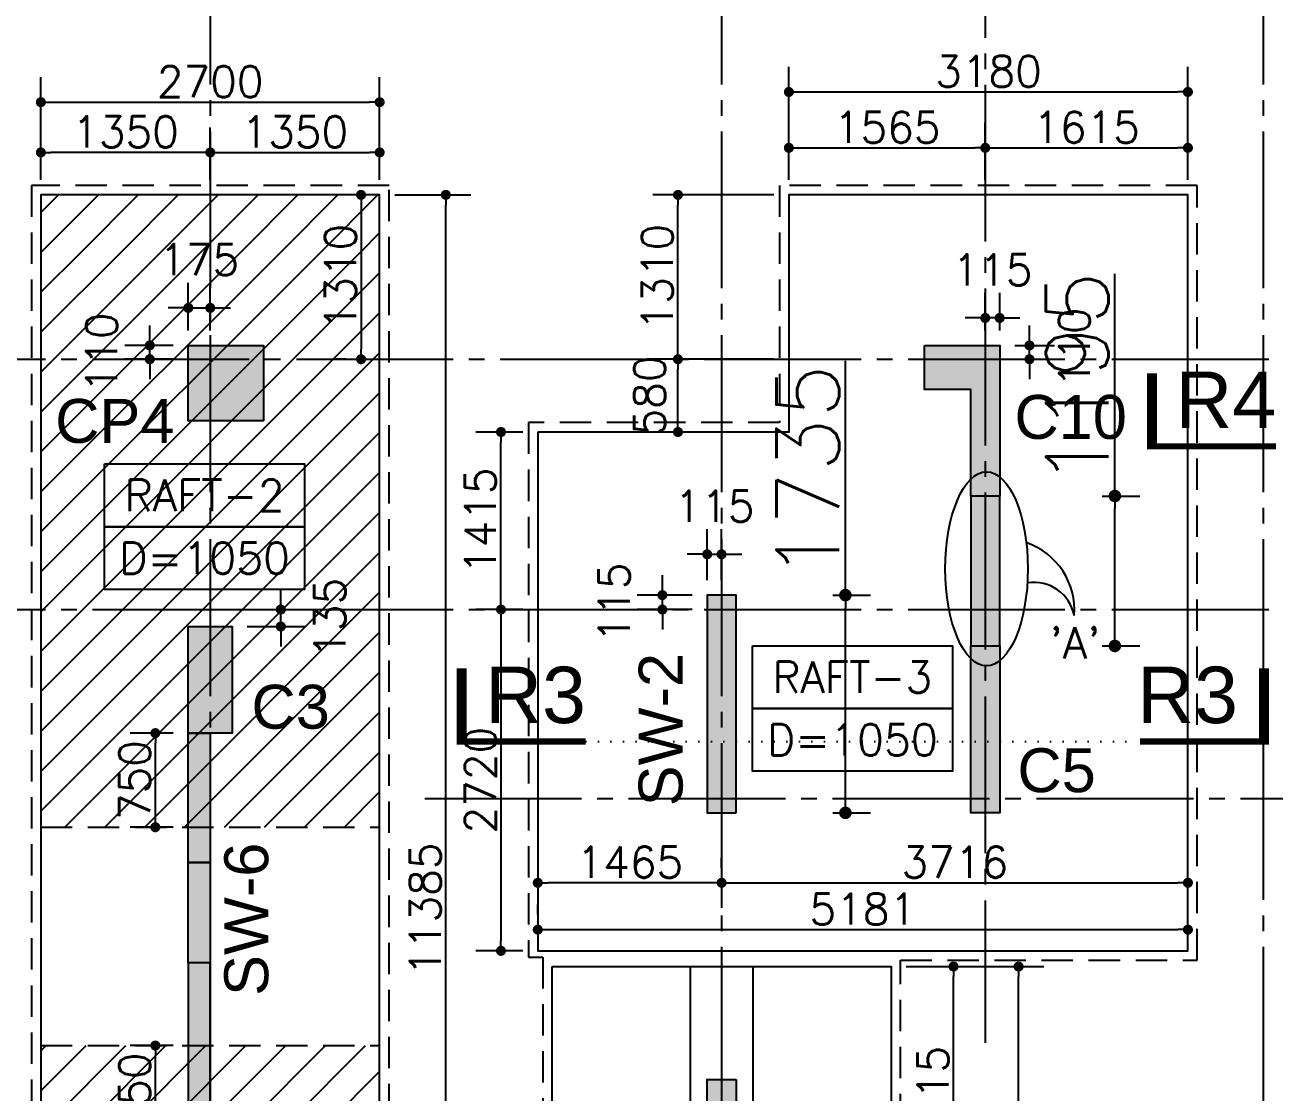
# Model space of a CAD drawing. Extents: x -200722 to 834823, y -494970 to 88783.
# Drawn here: x 235357 to 245319, y 962 to 9466 of the extents above; entities that cross this region are included whole.
import ezdxf
from ezdxf.enums import TextEntityAlignment as Align

# ---------------------------------------------------------------- set-up
doc = ezdxf.new("R2010")
doc.units = 0
doc.header["$LTSCALE"] = 100
doc.header["$MEASUREMENT"] = 0
doc.header["$PDMODE"] = 34
for name, pattern in [('ACAD_ISO04W100', [30, 24, -3, 0, -3]), ('CL', [3.25, 2.5, -0.25, 0.25, -0.25]), ('DOT', [0.25, 0, -0.25]), ('HIDDEN', [0.375, 0.25, -0.125])]:
    doc.linetypes.add(name, pattern=pattern)
doc.layers.get('0').update_dxf_attribs({"linetype": 'CONTINUOUS'})
doc.layers.get('DEFPOINTS').update_dxf_attribs({"linetype": 'CONTINUOUS'})
for name, color, linetype in [('A-Grid', 5, 'ACAD_ISO04W100'), ('BEAM', 4, 'CONTINUOUS'), ('COL', 150, 'CONTINUOUS'), ('COL. SHED. STEEL.', 6, 'CONTINUOUS'), ('COL_H', 235, 'CONTINUOUS'), ('DIM', 3, 'CONTINUOUS'), ('F_EXEC', 3, 'HIDDEN'), ('F_FTG1', 11, 'CONTINUOUS'), ('TEXT', 2, 'CONTINUOUS')]:
    doc.layers.add(name, color=color, linetype=linetype)
doc.layers.add('HATCH', color=252, linetype='CONTINUOUS', lineweight=30)
doc.styles.add('AR', font='arial.ttf')
doc.styles.add('ROMANS', font='romans.shx')
doc.styles.get("Standard").update_dxf_attribs({"font": 'simplex.shx'})
doc.styles.add('TIMES-N', font='arial.ttf')
doc.dimstyles.new('01 S.K', dxfattribs={"dimtxt": 230, "dimasz": 100, "dimexe": 200, "dimexo": 100, "dimgap": 50, "dimtad": 1, "dimdec": 0, "dimzin": 0, "dimdsep": 46, "dimtxsty": 'Standard', "dimblk": 'DOT', "dimcen": 0.09, "dimclrd": 4, "dimclre": 4, "dimclrt": 4, "dimadec": 0, "dimazin": 0, "dimtfac": 1, "dimtdec": 0, "dimtofl": 0, "dimtmove": 0, "dimatfit": 3, "dimfxl": 2, "dimtolj": 1, "dimtzin": 0, "dimarcsym": 1})
doc.dimstyles.new('STANDARD$0', dxfattribs={"dimtxt": 2.5, "dimasz": 2.5, "dimexe": 2, "dimexo": 0.7, "dimgap": 0.9, "dimtad": 1, "dimdec": 0, "dimdsep": 46, "dimtxsty": 'ROMANS', "dimcen": 0.09, "dimclrd": 4, "dimclre": 4, "dimclrt": 3, "dimadec": 0, "dimazin": 0, "dimtfac": 1, "dimtdec": 0, "dimtmove": 0, "dimatfit": 3, "dimfxl": 1, "dimtolj": 1, "dimtzin": 0, "dimarcsym": 0})

# ---------------------------------------------------------------- blocks, each defined once
blk = doc.blocks.new('DOT')
at = {"color": 0, "linetype": 'ByBlock'}
blk.add_line((-0.5, 0), (-1, 0), dxfattribs=at)
at = {"color": 0, "linetype": 'ByBlock', "const_width": 0.5}
blk.add_lwpolyline([(-0.25, 0, 1), (0.25, 0, 1)], format="xyb", close=True, dxfattribs=at)
blk = doc.blocks.new('*D528')
at = {"layer": 'BEAM', "color": 0, "lineweight": -2, "transparency": 16777216}
for p, q in [((240828.6, 2629.2), (239523.6, 2629.2)), ((239443.6, 2509.2), (239443.6, 2429.2)), ((240908.6, 2509.2), (240908.6, 2429.2))]:
    blk.add_line(p, q, dxfattribs=at)
at = {"layer": 'DEFPOINTS', "color": 0, "lineweight": -3, "transparency": 16777216}
for p in [(239443.6, 2629.2, 7446.6), (239443.6, 2629.2), (240908.6, 2629.2, 7446.6)]:
    blk.add_point(p, dxfattribs=at)
at = {"layer": 'BEAM', "color": 0, "lineweight": -2, "transparency": 16777216, "xscale": 80, "yscale": 80, "zscale": 80, "rotation": 180}
blk.add_blockref('DOT', (239443.6, 2629.2), dxfattribs=at)
at = {"layer": 'BEAM', "color": 0, "lineweight": -2, "transparency": 16777216, "xscale": 80, "yscale": 80, "zscale": 80}
blk.add_blockref('DOT', (240908.6, 2629.2), dxfattribs=at)
at = {"layer": 'BEAM', "color": 0, "transparency": 16777216, "insert": (240176.1, 2793.2), "char_height": 248, "attachment_point": 5}
blk.add_mtext('\\A1;1465', dxfattribs=at)
blk = doc.blocks.new('_DOT')
at = {"color": 0, "linetype": 'ByBlock'}
blk.add_line((-0.5, 0), (-1, 0), dxfattribs=at)
at = {"color": 0, "linetype": 'ByBlock', "const_width": 0.5}
blk.add_lwpolyline([(-0.25, 0, 1), (0.25, 0, 1)], format="xyb", close=True, dxfattribs=at)
blk = doc.blocks.new('*D529')
at = {"layer": 'BEAM', "color": 0, "lineweight": -2, "transparency": 16777216}
for p, q in [((240908.6, 2749.2), (240908.6, 2829.2)), ((244624.6, 2749.2), (244624.6, 2829.2)), ((240988.6, 2629.2), (244544.6, 2629.2))]:
    blk.add_line(p, q, dxfattribs=at)
at = {"layer": 'DEFPOINTS', "color": 0, "lineweight": -3, "transparency": 16777216}
for p in [(240908.6, 2629.2, 7446.6), (244624.6, 2629.2, 7446.6), (244624.6, 2629.2)]:
    blk.add_point(p, dxfattribs=at)
at = {"layer": 'BEAM', "color": 0, "lineweight": -2, "transparency": 16777216, "xscale": 80, "yscale": 80, "zscale": 80, "rotation": 180}
blk.add_blockref('DOT', (240908.6, 2629.2), dxfattribs=at)
at = {"layer": 'BEAM', "color": 0, "lineweight": -2, "transparency": 16777216, "xscale": 80, "yscale": 80, "zscale": 80}
blk.add_blockref('DOT', (244624.6, 2629.2), dxfattribs=at)
at = {"layer": 'BEAM', "color": 0, "transparency": 16777216, "insert": (242766.6, 2793.2), "char_height": 248, "attachment_point": 5}
blk.add_mtext('\\A1;3716', dxfattribs=at)
blk = doc.blocks.new('*D530')
at = {"layer": 'BEAM', "color": 0, "lineweight": -2, "transparency": 16777216}
for p, q in [((239323.6, 4806.9), (238950.5, 4806.9)), ((239150.5, 4726.9), (239150.5, 2166.9)), ((239323.6, 2086.9), (238950.5, 2086.9))]:
    blk.add_line(p, q, dxfattribs=at)
at = {"layer": 'DEFPOINTS', "color": 0, "lineweight": -3, "transparency": 16777216}
for p in [(239443.6, 4806.9, 7446.6), (239150.5, 2086.9), (239443.6, 2086.9, 7446.6)]:
    blk.add_point(p, dxfattribs=at)
at = {"layer": 'BEAM', "color": 0, "lineweight": -2, "transparency": 16777216, "xscale": 80, "yscale": 80, "zscale": 80}
for p, rotation in [((239150.5, 4806.9), 90), ((239150.5, 2086.9), 270)]:
    blk.add_blockref('DOT', p, dxfattribs=dict(at, rotation=rotation))
at = {"layer": 'BEAM', "color": 0, "transparency": 16777216, "insert": (238986.5, 3446.9), "char_height": 248, "attachment_point": 5, "rotation": 90}
blk.add_mtext('\\A1;2720', dxfattribs=at)
blk = doc.blocks.new('*D531')
at = {"layer": 'BEAM', "color": 0, "lineweight": -2, "transparency": 16777216}
for p, q in [((239323.6, 6221.9), (238950.5, 6221.9)), ((239150.5, 4886.9), (239150.5, 6141.9)), ((239323.6, 4806.9), (238950.5, 4806.9))]:
    blk.add_line(p, q, dxfattribs=at)
at = {"layer": 'DEFPOINTS', "color": 0, "lineweight": -3, "transparency": 16777216}
for p in [(239150.5, 6221.9), (239443.6, 6221.9, 7446.6), (239443.6, 4806.9, 7446.6)]:
    blk.add_point(p, dxfattribs=at)
at = {"layer": 'BEAM', "color": 0, "lineweight": -2, "transparency": 16777216, "xscale": 80, "yscale": 80, "zscale": 80}
for p, rotation in [((239150.5, 6221.9), 90), ((239150.5, 4806.9), 270)]:
    blk.add_blockref('DOT', p, dxfattribs=dict(at, rotation=rotation))
at = {"layer": 'BEAM', "color": 0, "transparency": 16777216, "insert": (238986.5, 5514.4), "char_height": 248, "attachment_point": 5, "rotation": 90}
blk.add_mtext('\\A1;1415', dxfattribs=at)
blk = doc.blocks.new('*D532')
at = {"layer": 'BEAM', "color": 0, "lineweight": -2, "transparency": 16777216}
for p, q in [((240788.6, 6801.9), (240360.8, 6801.9)), ((240560.8, 6301.9), (240560.8, 6721.9)), ((240788.6, 6221.9), (240360.8, 6221.9))]:
    blk.add_line(p, q, dxfattribs=at)
at = {"layer": 'DEFPOINTS', "color": 0, "lineweight": -3, "transparency": 16777216}
for p in [(240560.8, 6801.9), (240908.6, 6801.9, 7446.6), (240908.6, 6221.9, 7446.6)]:
    blk.add_point(p, dxfattribs=at)
at = {"layer": 'BEAM', "color": 0, "lineweight": -2, "transparency": 16777216, "xscale": 80, "yscale": 80, "zscale": 80}
for p, rotation in [((240560.8, 6801.9), 90), ((240560.8, 6221.9), 270)]:
    blk.add_blockref('DOT', p, dxfattribs=dict(at, rotation=rotation))
at = {"layer": 'BEAM', "color": 0, "transparency": 16777216, "insert": (240334.8, 6511.9), "char_height": 248, "attachment_point": 5, "rotation": 90}
blk.add_mtext('\\A1;580', dxfattribs=at)
blk = doc.blocks.new('*D533')
at = {"layer": 'BEAM', "color": 0, "lineweight": -2, "transparency": 16777216}
for p, q in [((241324.6, 8111.9), (240360.8, 8111.9)), ((240560.8, 6881.9), (240560.8, 8031.9)), ((241324.6, 6801.9), (240360.8, 6801.9))]:
    blk.add_line(p, q, dxfattribs=at)
at = {"layer": 'DEFPOINTS', "color": 0, "lineweight": -3, "transparency": 16777216}
for p in [(240560.8, 8111.9), (241444.6, 8111.9, 7446.6), (241444.6, 6801.9, 7446.6)]:
    blk.add_point(p, dxfattribs=at)
at = {"layer": 'BEAM', "color": 0, "lineweight": -2, "transparency": 16777216, "xscale": 80, "yscale": 80, "zscale": 80}
for p, rotation in [((240560.8, 8111.9), 90), ((240560.8, 6801.9), 270)]:
    blk.add_blockref('DOT', p, dxfattribs=dict(at, rotation=rotation))
at = {"layer": 'BEAM', "color": 0, "transparency": 16777216, "insert": (240396.8, 7456.9), "char_height": 248, "attachment_point": 5, "rotation": 90}
blk.add_mtext('\\A1;1310', dxfattribs=at)
blk = doc.blocks.new('*D536')
at = {"layer": 'BEAM', "color": 0, "lineweight": -2, "transparency": 16777216}
for p, q in [((239443.6, 2375.8), (239443.6, 2455.8)), ((244624.6, 2375.8), (244624.6, 2455.8)), ((239523.6, 2255.8), (244544.6, 2255.8))]:
    blk.add_line(p, q, dxfattribs=at)
at = {"layer": 'DEFPOINTS', "color": 0, "lineweight": -3, "transparency": 16777216}
for p in [(239443.6, 2255.8, 7446.6), (244624.6, 2255.8, 7446.6), (244624.6, 2255.8)]:
    blk.add_point(p, dxfattribs=at)
at = {"layer": 'BEAM', "color": 0, "lineweight": -2, "transparency": 16777216, "xscale": 80, "yscale": 80, "zscale": 80, "rotation": 180}
blk.add_blockref('DOT', (239443.6, 2255.8), dxfattribs=at)
at = {"layer": 'BEAM', "color": 0, "lineweight": -2, "transparency": 16777216, "xscale": 80, "yscale": 80, "zscale": 80}
blk.add_blockref('DOT', (244624.6, 2255.8), dxfattribs=at)
at = {"layer": 'BEAM', "color": 0, "transparency": 16777216, "insert": (242034.1, 2419.8), "char_height": 248, "attachment_point": 5}
blk.add_mtext('\\A1;5181', dxfattribs=at)
blk = doc.blocks.new('*D544')
at = {"layer": 'BEAM', "color": 0, "lineweight": -2, "transparency": 16777216}
for p, q in [((241444.6, 8231.9), (241444.6, 8686.8)), ((243009.6, 8231.9), (243009.6, 8686.8)), ((241524.6, 8486.8), (242929.6, 8486.8))]:
    blk.add_line(p, q, dxfattribs=at)
at = {"layer": 'DEFPOINTS', "color": 0, "lineweight": -3, "transparency": 16777216}
for p in [(243009.6, 8486.8), (241444.6, 8111.9, 7446.6), (243009.6, 8111.9, 7446.6)]:
    blk.add_point(p, dxfattribs=at)
at = {"layer": 'BEAM', "color": 0, "lineweight": -2, "transparency": 16777216, "xscale": 80, "yscale": 80, "zscale": 80, "rotation": 180}
blk.add_blockref('DOT', (241444.6, 8486.8), dxfattribs=at)
at = {"layer": 'BEAM', "color": 0, "lineweight": -2, "transparency": 16777216, "xscale": 80, "yscale": 80, "zscale": 80}
blk.add_blockref('DOT', (243009.6, 8486.8), dxfattribs=at)
at = {"layer": 'BEAM', "color": 0, "transparency": 16777216, "insert": (242227.1, 8650.8), "char_height": 248, "attachment_point": 5}
blk.add_mtext('\\A1;1565', dxfattribs=at)
blk = doc.blocks.new('*D545')
at = {"layer": 'BEAM', "color": 0, "lineweight": -2, "transparency": 16777216}
for p, q in [((243009.6, 8231.9), (243009.6, 8686.8)), ((244624.6, 8231.9), (244624.6, 8686.8)), ((243089.6, 8486.8), (244544.6, 8486.8))]:
    blk.add_line(p, q, dxfattribs=at)
at = {"layer": 'DEFPOINTS', "color": 0, "lineweight": -3, "transparency": 16777216}
for p in [(244624.6, 8486.8), (243009.6, 8111.9, 7446.6), (244624.6, 8111.9, 7446.6)]:
    blk.add_point(p, dxfattribs=at)
at = {"layer": 'BEAM', "color": 0, "lineweight": -2, "transparency": 16777216, "xscale": 80, "yscale": 80, "zscale": 80, "rotation": 180}
blk.add_blockref('DOT', (243009.6, 8486.8), dxfattribs=at)
at = {"layer": 'BEAM', "color": 0, "lineweight": -2, "transparency": 16777216, "xscale": 80, "yscale": 80, "zscale": 80}
blk.add_blockref('DOT', (244624.6, 8486.8), dxfattribs=at)
at = {"layer": 'BEAM', "color": 0, "transparency": 16777216, "insert": (243817.1, 8650.8), "char_height": 248, "attachment_point": 5}
blk.add_mtext('\\A1;1615', dxfattribs=at)
blk = doc.blocks.new('*D546')
at = {"layer": 'BEAM', "color": 0, "lineweight": -2, "transparency": 16777216}
for p, q in [((241444.6, 8231.9), (241444.6, 9132)), ((244624.6, 8231.9), (244624.6, 9132)), ((241524.6, 8932), (244544.6, 8932))]:
    blk.add_line(p, q, dxfattribs=at)
at = {"layer": 'DEFPOINTS', "color": 0, "lineweight": -3, "transparency": 16777216}
for p in [(244624.6, 8932), (241444.6, 8111.9, 7446.6), (244624.6, 8111.9, 7446.6)]:
    blk.add_point(p, dxfattribs=at)
at = {"layer": 'BEAM', "color": 0, "lineweight": -2, "transparency": 16777216, "xscale": 80, "yscale": 80, "zscale": 80, "rotation": 180}
blk.add_blockref('DOT', (241444.6, 8932), dxfattribs=at)
at = {"layer": 'BEAM', "color": 0, "lineweight": -2, "transparency": 16777216, "xscale": 80, "yscale": 80, "zscale": 80}
blk.add_blockref('DOT', (244624.6, 8932), dxfattribs=at)
at = {"layer": 'BEAM', "color": 0, "transparency": 16777216, "insert": (243034.6, 9096), "char_height": 248, "attachment_point": 5}
blk.add_mtext('\\A1;3180', dxfattribs=at)
blk = doc.blocks.new('*D554')
at = {"layer": 'BEAM', "color": 0, "lineweight": -2, "transparency": 16777216}
for p, q in [((240793.6, 5041.9), (240793.6, 5447.2)), ((240908.6, 5041.9), (240908.6, 5447.2)), ((240713.6, 5247.2), (240633.6, 5247.2)), ((240793.6, 5247.2), (240908.6, 5247.2)), ((240988.6, 5247.2), (241068.6, 5247.2))]:
    blk.add_line(p, q, dxfattribs=at)
at = {"layer": 'DEFPOINTS', "color": 0, "lineweight": -3, "transparency": 16777216}
for p in [(240908.6, 5247.2), (240793.6, 4921.9, 7446.6), (240908.6, 4921.9, 7446.6)]:
    blk.add_point(p, dxfattribs=at)
at = {"layer": 'BEAM', "color": 0, "lineweight": -2, "transparency": 16777216, "xscale": 80, "yscale": 80, "zscale": 80}
blk.add_blockref('DOT', (240793.6, 5247.2), dxfattribs=at)
at = {"layer": 'BEAM', "color": 0, "lineweight": -2, "transparency": 16777216, "xscale": 80, "yscale": 80, "zscale": 80, "rotation": 180}
blk.add_blockref('DOT', (240908.6, 5247.2), dxfattribs=at)
at = {"layer": 'BEAM', "color": 0, "transparency": 16777216, "insert": (240851.1, 5631.2), "char_height": 248, "attachment_point": 5}
blk.add_mtext('\\A1;115', dxfattribs=at)
blk = doc.blocks.new('*D555')
at = {"layer": 'BEAM', "color": 0, "lineweight": -2, "transparency": 16777216}
for p, q in [((240436.7, 5001.9), (240436.7, 5081.9)), ((240673.6, 4921.9), (240236.7, 4921.9)), ((240436.7, 4806.9), (240436.7, 4921.9)), ((240673.6, 4806.9), (240236.7, 4806.9)), ((240436.7, 4726.9), (240436.7, 4646.9))]:
    blk.add_line(p, q, dxfattribs=at)
at = {"layer": 'DEFPOINTS', "color": 0, "lineweight": -3, "transparency": 16777216}
for p in [(240436.7, 4921.9), (240793.6, 4921.9, 7446.6), (240793.6, 4806.9, 7446.6)]:
    blk.add_point(p, dxfattribs=at)
at = {"layer": 'BEAM', "color": 0, "lineweight": -2, "transparency": 16777216, "xscale": 80, "yscale": 80, "zscale": 80}
for p, rotation in [((240436.7, 4921.9), 270), ((240436.7, 4806.9), 90)]:
    blk.add_blockref('DOT', p, dxfattribs=dict(at, rotation=rotation))
at = {"layer": 'BEAM', "color": 0, "transparency": 16777216, "insert": (240052.7, 4864.4), "char_height": 248, "attachment_point": 5, "rotation": 90}
blk.add_mtext('\\A1;115', dxfattribs=at)
blk = doc.blocks.new('*D556')
at = {"layer": 'BEAM', "color": 0, "lineweight": -2, "transparency": 16777216}
for p, q in [((243362.2, 6991.9), (243362.2, 7071.9)), ((243244.6, 6911.9), (243562.2, 6911.9)), ((243362.2, 6801.9), (243362.2, 6911.9)), ((243244.6, 6801.9), (243562.2, 6801.9)), ((243362.2, 6721.9), (243362.2, 6641.9))]:
    blk.add_line(p, q, dxfattribs=at)
at = {"layer": 'DEFPOINTS', "color": 0, "lineweight": -3, "transparency": 16777216}
for p in [(243124.6, 6911.9, 7446.6), (243362.2, 6911.9), (243124.6, 6801.9, 7446.6)]:
    blk.add_point(p, dxfattribs=at)
at = {"layer": 'BEAM', "color": 0, "lineweight": -2, "transparency": 16777216, "xscale": 80, "yscale": 80, "zscale": 80}
for p, rotation in [((243362.2, 6911.9), 270), ((243362.2, 6801.9), 90)]:
    blk.add_blockref('DOT', p, dxfattribs=dict(at, rotation=rotation))
at = {"layer": 'BEAM', "color": 0, "transparency": 16777216, "insert": (243720.1, 6894.4), "char_height": 248, "attachment_point": 5, "rotation": 90}
blk.add_mtext('\\A1;110', dxfattribs=at)
blk = doc.blocks.new('*D557')
at = {"layer": 'BEAM', "color": 0, "lineweight": -2, "transparency": 16777216}
for p, q in [((243009.6, 7031.9), (243009.6, 7330.8)), ((243124.6, 7031.9), (243124.6, 7330.8)), ((242929.6, 7130.8), (242849.6, 7130.8)), ((243124.6, 7130.8), (243009.6, 7130.8)), ((243204.6, 7130.8), (243284.6, 7130.8))]:
    blk.add_line(p, q, dxfattribs=at)
at = {"layer": 'DEFPOINTS', "color": 0, "lineweight": -3, "transparency": 16777216}
for p in [(243009.6, 7130.8), (243009.6, 6911.9, 7446.6), (243124.6, 6911.9, 7446.6)]:
    blk.add_point(p, dxfattribs=at)
at = {"layer": 'BEAM', "color": 0, "lineweight": -2, "transparency": 16777216, "xscale": 80, "yscale": 80, "zscale": 80}
blk.add_blockref('DOT', (243009.6, 7130.8), dxfattribs=at)
at = {"layer": 'BEAM', "color": 0, "lineweight": -2, "transparency": 16777216, "xscale": 80, "yscale": 80, "zscale": 80, "rotation": 180}
blk.add_blockref('DOT', (243124.6, 7130.8), dxfattribs=at)
at = {"layer": 'BEAM', "color": 0, "transparency": 16777216, "insert": (243067.1, 7514.8), "char_height": 248, "attachment_point": 5}
blk.add_mtext('\\A1;115', dxfattribs=at)
blk = doc.blocks.new('*D562')
at = {"layer": 'BEAM', "color": 0, "lineweight": -2, "transparency": 16777216}
for p, q in [((242378.6, 1961.9), (242956.7, 1961.9)), ((242756.7, -73.1), (242756.7, 1881.9)), ((242378.6, -153.1), (242956.7, -153.1))]:
    blk.add_line(p, q, dxfattribs=at)
at = {"layer": 'DEFPOINTS', "color": 0, "lineweight": -3, "transparency": 16777216}
for p in [(242258.6, 1961.9, 7446.6), (242756.7, 1961.9), (242258.6, -153.1, 7446.6)]:
    blk.add_point(p, dxfattribs=at)
at = {"layer": 'BEAM', "color": 0, "lineweight": -2, "transparency": 16777216, "xscale": 80, "yscale": 80, "zscale": 80}
for p, rotation in [((242756.7, 1961.9), 90), ((242756.7, -153.1), 270)]:
    blk.add_blockref('DOT', p, dxfattribs=dict(at, rotation=rotation))
at = {"layer": 'BEAM', "color": 0, "transparency": 16777216, "insert": (242592.7, 904.4), "char_height": 248, "attachment_point": 5, "rotation": 90}
blk.add_mtext('\\A1;2115', dxfattribs=at)
blk = doc.blocks.new('*D563')
at = {"layer": 'BEAM', "color": 0, "lineweight": -2, "transparency": 16777216}
for p, q in [((242378.6, 1961.9), (243475.3, 1961.9)), ((243275.3, -3648.1), (243275.3, 1881.9)), ((242378.6, -3728.1), (243475.3, -3728.1))]:
    blk.add_line(p, q, dxfattribs=at)
at = {"layer": 'DEFPOINTS', "color": 0, "lineweight": -3, "transparency": 16777216}
for p in [(242258.6, 1961.9, 7446.6), (243275.3, 1961.9), (242258.6, -3728.1, 7446.6)]:
    blk.add_point(p, dxfattribs=at)
at = {"layer": 'BEAM', "color": 0, "lineweight": -2, "transparency": 16777216, "xscale": 80, "yscale": 80, "zscale": 80}
for p, rotation in [((243275.3, 1961.9), 90), ((243275.3, -3728.1), 270)]:
    blk.add_blockref('DOT', p, dxfattribs=dict(at, rotation=rotation))
at = {"layer": 'BEAM', "color": 0, "transparency": 16777216, "insert": (243111.3, -883.1), "char_height": 248, "attachment_point": 5, "rotation": 90}
blk.add_mtext('\\A1;5690', dxfattribs=at)
blk = doc.blocks.new('*D839')
at = {"layer": 'BEAM', "color": 0, "lineweight": -2, "transparency": 16777216}
for p, q in [((235483.6, 8231.9), (235483.6, 8650.1)), ((236833.6, 8231.9), (236833.6, 8650.1)), ((236753.6, 8450.1), (235563.6, 8450.1))]:
    blk.add_line(p, q, dxfattribs=at)
at = {"layer": 'DEFPOINTS', "color": 0, "lineweight": -3, "transparency": 16777216}
for p in [(235483.6, 8450.1), (235483.6, 8111.9, 7446.6), (236833.6, 8111.9, 7446.6)]:
    blk.add_point(p, dxfattribs=at)
at = {"layer": 'BEAM', "color": 0, "lineweight": -2, "transparency": 16777216, "xscale": 80, "yscale": 80, "zscale": 80, "rotation": 180}
blk.add_blockref('DOT', (235483.6, 8450.1), dxfattribs=at)
at = {"layer": 'BEAM', "color": 0, "lineweight": -2, "transparency": 16777216, "xscale": 80, "yscale": 80, "zscale": 80}
blk.add_blockref('DOT', (236833.6, 8450.1), dxfattribs=at)
at = {"layer": 'BEAM', "color": 0, "transparency": 16777216, "insert": (236158.6, 8614.1), "char_height": 248, "attachment_point": 5}
blk.add_mtext('\\A1;1350', dxfattribs=at)
blk = doc.blocks.new('*D840')
at = {"layer": 'BEAM', "color": 0, "lineweight": -2, "transparency": 16777216}
for p, q in [((236833.6, 8231.9), (236833.6, 8650.1)), ((238183.6, 8231.9), (238183.6, 8650.1)), ((236913.6, 8450.1), (238103.6, 8450.1))]:
    blk.add_line(p, q, dxfattribs=at)
at = {"layer": 'DEFPOINTS', "color": 0, "lineweight": -3, "transparency": 16777216}
for p in [(238183.6, 8450.1), (236833.6, 8111.9, 7446.6), (238183.6, 8111.9, 7446.6)]:
    blk.add_point(p, dxfattribs=at)
at = {"layer": 'BEAM', "color": 0, "lineweight": -2, "transparency": 16777216, "xscale": 80, "yscale": 80, "zscale": 80, "rotation": 180}
blk.add_blockref('DOT', (236833.6, 8450.1), dxfattribs=at)
at = {"layer": 'BEAM', "color": 0, "lineweight": -2, "transparency": 16777216, "xscale": 80, "yscale": 80, "zscale": 80}
blk.add_blockref('DOT', (238183.6, 8450.1), dxfattribs=at)
at = {"layer": 'BEAM', "color": 0, "transparency": 16777216, "insert": (237508.6, 8614.1), "char_height": 248, "attachment_point": 5}
blk.add_mtext('\\A1;1350', dxfattribs=at)
blk = doc.blocks.new('*D841')
at = {"layer": 'BEAM', "color": 0, "lineweight": -2, "transparency": 16777216}
for p, q in [((235483.6, 8231.9), (235483.6, 9050.4)), ((238183.6, 8231.9), (238183.6, 9050.4)), ((235563.6, 8850.4), (238103.6, 8850.4))]:
    blk.add_line(p, q, dxfattribs=at)
at = {"layer": 'DEFPOINTS', "color": 0, "lineweight": -3, "transparency": 16777216}
for p in [(238183.6, 8850.4), (235483.6, 8111.9, 7446.6), (238183.6, 8111.9, 7446.6)]:
    blk.add_point(p, dxfattribs=at)
at = {"layer": 'BEAM', "color": 0, "lineweight": -2, "transparency": 16777216, "xscale": 80, "yscale": 80, "zscale": 80, "rotation": 180}
blk.add_blockref('DOT', (235483.6, 8850.4), dxfattribs=at)
at = {"layer": 'BEAM', "color": 0, "lineweight": -2, "transparency": 16777216, "xscale": 80, "yscale": 80, "zscale": 80}
blk.add_blockref('DOT', (238183.6, 8850.4), dxfattribs=at)
at = {"layer": 'BEAM', "color": 0, "transparency": 16777216, "insert": (236833.6, 9014.4), "char_height": 248, "attachment_point": 5}
blk.add_mtext('\\A1;2700', dxfattribs=at)
blk = doc.blocks.new('*D842')
at = {"layer": 'BEAM', "color": 0, "lineweight": -2, "transparency": 16777216}
for p, q in [((238303.6, 8111.9), (238910.8, 8111.9)), ((238710.8, -3193.1), (238710.8, 8031.9)), ((238303.6, -3273.1), (238910.8, -3273.1))]:
    blk.add_line(p, q, dxfattribs=at)
at = {"layer": 'DEFPOINTS', "color": 0, "lineweight": -3, "transparency": 16777216}
for p in [(238183.6, 8111.9, 7446.6), (238710.8, 8111.9), (238183.6, -3273.1, 7446.6)]:
    blk.add_point(p, dxfattribs=at)
at = {"layer": 'BEAM', "color": 0, "lineweight": -2, "transparency": 16777216, "xscale": 80, "yscale": 80, "zscale": 80}
for p, rotation in [((238710.8, 8111.9), 90), ((238710.8, -3273.1), 270)]:
    blk.add_blockref('DOT', p, dxfattribs=dict(at, rotation=rotation))
at = {"layer": 'BEAM', "color": 0, "transparency": 16777216, "insert": (238546.8, 2419.4), "char_height": 248, "attachment_point": 5, "rotation": 90}
blk.add_mtext('\\A1;11385', dxfattribs=at)
blk = doc.blocks.new('*D889')
at = {"layer": 'BEAM', "color": 0, "lineweight": -2, "transparency": 16777216}
for p, q in [((236351.7, 6991.9), (236351.7, 7071.9)), ((236538.6, 6911.9), (236151.7, 6911.9)), ((236351.7, 6801.9), (236351.7, 6911.9)), ((236538.6, 6801.9), (236151.7, 6801.9)), ((236351.7, 6721.9), (236351.7, 6641.9))]:
    blk.add_line(p, q, dxfattribs=at)
at = {"layer": 'DEFPOINTS', "color": 0, "lineweight": -3, "transparency": 16777216}
for p in [(236351.7, 6911.9), (236658.6, 6911.9, 7446.6), (236658.6, 6801.9, 7446.6)]:
    blk.add_point(p, dxfattribs=at)
at = {"layer": 'BEAM', "color": 0, "lineweight": -2, "transparency": 16777216, "xscale": 80, "yscale": 80, "zscale": 80}
for p, rotation in [((236351.7, 6911.9), 270), ((236351.7, 6801.9), 90)]:
    blk.add_blockref('DOT', p, dxfattribs=dict(at, rotation=rotation))
at = {"layer": 'BEAM', "color": 0, "transparency": 16777216, "insert": (235967.7, 6856.9), "char_height": 248, "attachment_point": 5, "rotation": 90}
blk.add_mtext('\\A1;110', dxfattribs=at)
blk = doc.blocks.new('*D890')
at = {"layer": 'BEAM', "color": 0, "lineweight": -2, "transparency": 16777216}
for p, q in [((236658.6, 7031.9), (236658.6, 7411.1)), ((236833.6, 7031.9), (236833.6, 7411.1)), ((236578.6, 7211.1), (236498.6, 7211.1)), ((236658.6, 7211.1), (236833.6, 7211.1)), ((236913.6, 7211.1), (236993.6, 7211.1))]:
    blk.add_line(p, q, dxfattribs=at)
at = {"layer": 'DEFPOINTS', "color": 0, "lineweight": -3, "transparency": 16777216}
for p in [(236833.6, 7211.1), (236658.6, 6911.9, 7446.6), (236833.6, 6911.9, 7446.6)]:
    blk.add_point(p, dxfattribs=at)
at = {"layer": 'BEAM', "color": 0, "lineweight": -2, "transparency": 16777216, "xscale": 80, "yscale": 80, "zscale": 80}
blk.add_blockref('DOT', (236658.6, 7211.1), dxfattribs=at)
at = {"layer": 'BEAM', "color": 0, "lineweight": -2, "transparency": 16777216, "xscale": 80, "yscale": 80, "zscale": 80, "rotation": 180}
blk.add_blockref('DOT', (236833.6, 7211.1), dxfattribs=at)
at = {"layer": 'BEAM', "color": 0, "transparency": 16777216, "insert": (236746.1, 7595.1), "char_height": 248, "attachment_point": 5}
blk.add_mtext('\\A1;175', dxfattribs=at)
blk = doc.blocks.new('*D891')
at = {"layer": 'BEAM', "color": 0, "lineweight": -2, "transparency": 16777216}
for p, q in [((237395.7, 4886.9), (237395.7, 4966.9)), ((237128.6, 4806.9), (237595.7, 4806.9)), ((237395.7, 4671.9), (237395.7, 4806.9)), ((237128.6, 4671.9), (237595.7, 4671.9)), ((237395.7, 4591.9), (237395.7, 4511.9))]:
    blk.add_line(p, q, dxfattribs=at)
at = {"layer": 'DEFPOINTS', "color": 0, "lineweight": -3, "transparency": 16777216}
for p in [(237008.6, 4806.9, 7446.6), (237395.7, 4806.9), (237008.6, 4671.9, 7446.6)]:
    blk.add_point(p, dxfattribs=at)
at = {"layer": 'BEAM', "color": 0, "lineweight": -2, "transparency": 16777216, "xscale": 80, "yscale": 80, "zscale": 80}
for p, rotation in [((237395.7, 4806.9), 270), ((237395.7, 4671.9), 90)]:
    blk.add_blockref('DOT', p, dxfattribs=dict(at, rotation=rotation))
at = {"layer": 'BEAM', "color": 0, "transparency": 16777216, "insert": (237786.9, 4740.9), "char_height": 248, "attachment_point": 5, "rotation": 90}
blk.add_mtext('\\A1;135', dxfattribs=at)
blk = doc.blocks.new('*D1116')
at = {"layer": 'BEAM', "color": 0, "lineweight": -2, "transparency": 16777216}
for p, q in [((237915.2, 8111.9), (237835.2, 8111.9)), ((238035.2, 8031.9), (238035.2, 6881.9)), ((237915.2, 6801.9), (237835.2, 6801.9))]:
    blk.add_line(p, q, dxfattribs=at)
at = {"layer": 'DEFPOINTS', "color": 0, "lineweight": -3, "transparency": 16777216}
for p in [(238035.2, 8111.9, 7446.6), (238035.2, 6801.9, 7446.6), (238035.2, 6801.9)]:
    blk.add_point(p, dxfattribs=at)
at = {"layer": 'BEAM', "color": 0, "lineweight": -2, "transparency": 16777216, "xscale": 80, "yscale": 80, "zscale": 80}
for p, rotation in [((238035.2, 8111.9), 90), ((238035.2, 6801.9), 270)]:
    blk.add_blockref('DOT', p, dxfattribs=dict(at, rotation=rotation))
at = {"layer": 'BEAM', "color": 0, "transparency": 16777216, "insert": (237871.2, 7456.9), "char_height": 248, "attachment_point": 5, "rotation": 90}
blk.add_mtext('\\A1;1310', dxfattribs=at)
blk = doc.blocks.new('*D1118')
at = {"layer": 'BEAM', "color": 0, "lineweight": -2, "transparency": 16777216}
for p, q in [((236538.6, 1331.9), (236195.9, 1331.9)), ((236395.9, 661.9), (236395.9, 1251.9)), ((236538.6, 581.9), (236195.9, 581.9))]:
    blk.add_line(p, q, dxfattribs=at)
at = {"layer": 'DEFPOINTS', "color": 0, "lineweight": -3, "transparency": 16777216}
for p in [(236395.9, 1331.9), (236658.6, 1331.9, 7446.6), (236658.6, 581.9, 7446.6)]:
    blk.add_point(p, dxfattribs=at)
at = {"layer": 'BEAM', "color": 0, "lineweight": -2, "transparency": 16777216, "xscale": 80, "yscale": 80, "zscale": 80}
for p, rotation in [((236395.9, 1331.9), 90), ((236395.9, 581.9), 270)]:
    blk.add_blockref('DOT', p, dxfattribs=dict(at, rotation=rotation))
at = {"layer": 'BEAM', "color": 0, "transparency": 16777216, "insert": (236231.9, 956.9), "char_height": 248, "attachment_point": 5, "rotation": 90}
blk.add_mtext('\\A1;750', dxfattribs=at)
blk = doc.blocks.new('*D1119')
at = {"layer": 'BEAM', "color": 0, "lineweight": -2, "transparency": 16777216}
for p, q in [((236538.6, 3821.9), (236195.9, 3821.9)), ((236395.9, 3151.9), (236395.9, 3741.9)), ((236538.6, 3071.9), (236195.9, 3071.9))]:
    blk.add_line(p, q, dxfattribs=at)
at = {"layer": 'DEFPOINTS', "color": 0, "lineweight": -3, "transparency": 16777216}
for p in [(236395.9, 3821.9), (236658.6, 3821.9, 7446.6), (236658.6, 3071.9, 7446.6)]:
    blk.add_point(p, dxfattribs=at)
at = {"layer": 'BEAM', "color": 0, "lineweight": -2, "transparency": 16777216, "xscale": 80, "yscale": 80, "zscale": 80}
for p, rotation in [((236395.9, 3821.9), 90), ((236395.9, 3071.9), 270)]:
    blk.add_blockref('DOT', p, dxfattribs=dict(at, rotation=rotation))
at = {"layer": 'BEAM', "color": 0, "transparency": 16777216, "insert": (236231.9, 3446.9), "char_height": 248, "attachment_point": 5, "rotation": 90}
blk.add_mtext('\\A1;750', dxfattribs=at)
blk = doc.blocks.new('*D2931')
at = {"color": 4, "lineweight": -2, "ltscale": 0.4, "transparency": 16777216}
for p, q in [((241895, 4921.9), (241895, 6788.5)), ((241795, 4921.9), (242095, 4921.9)), ((241895, 3286.9), (241895, 4821.9)), ((241795, 3186.9), (242095, 3186.9))]:
    blk.add_line(p, q, dxfattribs=at)
at = {"layer": 'DEFPOINTS', "color": 0, "lineweight": -3, "ltscale": 0.4, "transparency": 16777216}
for p in [(241023.6, 4921.9), (241895, 4921.9), (241023.6, 3186.9)]:
    blk.add_point(p, dxfattribs=at)
at = {"color": 4, "lineweight": -2, "ltscale": 0.4, "transparency": 16777216, "xscale": 100, "yscale": 100, "zscale": 100}
for p, rotation in [((241895, 4921.9), 90), ((241895, 3186.9), 270)]:
    blk.add_blockref('_DOT', p, dxfattribs=dict(at, rotation=rotation))
at = {"color": 4, "lineweight": -3, "ltscale": 0.4, "transparency": 16777216, "insert": (241595, 5905.2), "char_height": 500, "attachment_point": 5, "rotation": 90}
blk.add_mtext('\\A1;1735', dxfattribs=at)
blk = doc.blocks.new('*D2932')
at = {"color": 4, "lineweight": -2, "ltscale": 0.4, "transparency": 16777216}
for p, q in [((244042.4, 5711.9), (244042.4, 7483.3)), ((243942.4, 5711.9), (244242.4, 5711.9)), ((244042.4, 4616.9), (244042.4, 5611.9)), ((243942.4, 4516.9), (244242.4, 4516.9))]:
    blk.add_line(p, q, dxfattribs=at)
at = {"layer": 'DEFPOINTS', "color": 0, "lineweight": -3, "ltscale": 0.4, "transparency": 16777216}
for p in [(243124.6, 5711.9), (244042.4, 5711.9), (243124.6, 4516.9)]:
    blk.add_point(p, dxfattribs=at)
at = {"color": 4, "lineweight": -2, "ltscale": 0.4, "transparency": 16777216, "xscale": 100, "yscale": 100, "zscale": 100}
for p, rotation in [((244042.4, 5711.9), 90), ((244042.4, 4516.9), 270)]:
    blk.add_blockref('_DOT', p, dxfattribs=dict(at, rotation=rotation))
at = {"color": 4, "lineweight": -3, "ltscale": 0.4, "transparency": 16777216, "insert": (243742.4, 6647.6), "char_height": 500, "attachment_point": 5, "rotation": 90}
blk.add_mtext('\\A1;1195', dxfattribs=at)

msp = doc.modelspace()

# ---------------------------------------------------------------- hatches: boundary and pattern name
at = {"layer": 'COL_H', "ltscale": 0.4, "true_color": 0x000000}
for points in [[(242524.6, 6911.9), (243124.6, 6911.9), (243124.6, 5711.9), (242894.6, 5711.9), (242894.6, 6561.9), (242524.6, 6561.9)], [(242894.6, 4516.9), (243124.6, 4516.9), (243124.6, 5711.9), (242894.6, 5711.9)], [(241023.6, 3186.9), (241023.6, 4921.9), (240793.6, 4921.9), (240793.6, 3186.9)], [(236658.6, 4671.9), (237008.6, 4671.9), (237008.6, 3821.9), (236658.6, 3821.9)], [(243124.6, 4516.9), (243124.6, 3186.9), (242894.6, 3186.9), (242894.6, 4516.9)], [(236833.6, 2790.9), (236658.6, 2790.9), (236658.6, 3821.9), (236833.6, 3821.9)], [(236658.6, 1990.9), (236658.6, 2790.9), (236833.6, 2790.9), (236833.6, 1990.9)], [(236833.6, 1990.9), (236658.6, 1990.9), (236658.6, 581.9), (236833.6, 581.9)], [(241023.6, 1061.9), (241023.6, -268.1), (240793.6, -268.1), (240793.6, 1061.9)]]:
    msp.add_hatch(color=18, dxfattribs=at).paths.add_polyline_path(points)
at = {"layer": 'HATCH', "lineweight": -3, "ltscale": 0.4, "true_color": 0x000000}
h = msp.add_hatch(dxfattribs=at)
h.set_pattern_fill('ANSI31', color=18, scale=1800, style=0)
h.paths.add_polyline_path([(235483.6, 8111.9), (238183.6, 8111.9), (238183.6, 7661.9), (235483.6, 7661.9)])
h = msp.add_hatch(dxfattribs=at)
h.set_pattern_fill('ANSI31', color=18, scale=1800, style=0)
h.paths.add_polyline_path([(235483.6, 7661.9), (238183.6, 7661.9), (238183.6, 3071.9), (235483.6, 3071.9)])
at = {"layer": 'HATCH', "ltscale": 0.4, "true_color": 0x000000}
msp.add_hatch(color=18, dxfattribs=at).paths.add_polyline_path([(236658.6, 6911.9), (237258.6, 6911.9), (237258.6, 6311.9), (236658.6, 6311.9)])
at = {"layer": 'HATCH', "lineweight": -3, "ltscale": 0.4, "true_color": 0x000000}
h = msp.add_hatch(dxfattribs=at)
h.set_pattern_fill('ANSI31', color=18, scale=1800, style=0)
h.paths.add_polyline_path([(235483.6, 1331.9), (238183.6, 1331.9), (238183.6, -3098.1), (235483.6, -3098.1)])

# ---------------------------------------------------------------- linework, layer by layer
at = {"color": 1, "linetype": 'DOT', "ltscale": 4}
msp.add_line((239826.5, 3756.3, 7446.6), (244241.7, 3756.3, 7446.6), dxfattribs=at)
at = {"layer": 'A-Grid', "color": 8, "linetype": 'CL', "ltscale": 5}
for p, q in [((243009.6, 30114.4, 7446.6), (243009.6, 1354.1, 7446.6)), ((224519.6, 6801.9, 7446.6), (303382.6, 6801.9, 7446.6)), ((224519.6, 4806.9, 7446.6), (303382.6, 4806.9, 7446.6)), ((238542.9, 3301.9, 7446.6), (262806.8, 3301.9, 7446.6))]:
    msp.add_line(p, q, dxfattribs=at)
at = {"layer": 'A-Grid', "color": 8, "linetype": 'CL', "ltscale": 5, "elevation": 7446.6}
for points in [[(236833.6, 62242.9), (236833.6, -9708.8)], [(240908.6, 62242.9), (240908.6, -9708.8)], [(245224.6, 62242.9), (245224.6, -9708.8)]]:
    msp.add_lwpolyline(points, dxfattribs=at)
at = {"layer": 'COL', "color": 18, "ltscale": 500, "true_color": 0x000000, "elevation": 7446.6}
msp.add_lwpolyline([(236658.6, 6911.9), (237258.6, 6911.9), (237258.6, 6311.9), (236658.6, 6311.9), (236658.6, 6911.9)], dxfattribs=at)
at = {"layer": 'COL. SHED. STEEL.', "color": 18, "ltscale": 500, "true_color": 0x000000, "elevation": 7446.6}
for points in [[(242524.6, 6911.9), (243124.6, 6911.9), (243124.6, 5711.9), (242894.6, 5711.9), (242894.6, 6561.9), (242894.6, 6561.9), (242524.6, 6561.9), (242524.6, 6911.9)], [(241023.6, 3186.9), (241023.6, 4921.9), (240793.6, 4921.9), (240793.6, 3186.9), (241023.6, 3186.9)], [(236658.6, 4671.9), (237008.6, 4671.9), (237008.6, 3821.9), (236658.6, 3821.9), (236658.6, 4671.9)], [(243124.6, 4516.9), (243124.6, 3186.9), (242894.6, 3186.9), (242894.6, 4516.9), (243124.6, 4516.9)], [(236658.6, 1990.9), (236658.6, 2790.9), (236833.6, 2790.9), (236833.6, 1990.9), (236833.6, 1990.9), (236658.6, 1990.9)], [(241023.6, 1061.9), (241023.6, -268.1), (240793.6, -268.1), (240793.6, 1061.9), (241023.6, 1061.9)]]:
    msp.add_lwpolyline(points, dxfattribs=at)
for points in [[(242894.6, 4516.9), (243124.6, 4516.9), (243124.6, 5711.9), (242894.6, 5711.9)], [(236833.6, 2790.9), (236658.6, 2790.9), (236658.6, 3821.9), (236833.6, 3821.9)], [(236833.6, 1990.9), (236658.6, 1990.9), (236658.6, 581.9), (236833.6, 581.9)]]:
    msp.add_lwpolyline(points, close=True, dxfattribs=at)
at = {"layer": 'DIM', "color": 1}
msp.add_lwpolyline([(244338.4, 6690.9, 80, 80, 0), (244338.4, 6107.8, 50, 50, 0), (245327.5, 6107.8, 50, 50, 0)], format="xyseb", dxfattribs=at)
at = {"layer": 'DIM', "color": 1, "elevation": 7446.6}
for points in [[(238837.4, 4339.4, 80, 80, 0), (238837.4, 3756.3, 50, 50, 0), (239826.5, 3756.3, 50, 50, 0)], [(245230.9, 4339.4, 80, 80, 0), (245230.9, 3756.3, 50, 50, 0), (244241.7, 3756.3, 50, 50, 0)]]:
    msp.add_lwpolyline(points, format="xyseb", dxfattribs=at)
at = {"layer": 'DIM', "color": 18, "lineweight": -3, "ltscale": 0.4, "true_color": 0x000000}
for centre, radius, start, end in [((243150.5, 4801.1), 570.4, 355.79979, 70.93387), ((243397, 4694.8), 328.9, 11.31443, 98.9928)]:
    msp.add_arc(centre, radius, start, end, dxfattribs=at)
msp.add_ellipse((243019.9, 5131.9), major_axis=(0, 773.6), ratio=0.425473, dxfattribs=at)
at = {"layer": 'F_EXEC', "color": 18, "ltscale": 10, "true_color": 0x000000, "elevation": 7446.6}
msp.add_lwpolyline([(235408.6, -3348.1), (238258.6, -3348.1), (238258.6, 8186.9), (235408.6, 8186.9)], close=True, dxfattribs=at)
msp.add_lwpolyline([(242333.6, 2011.9), (244699.6, 2011.9), (244699.6, 8186.9), (241369.6, 8186.9), (241369.6, 6296.9), (239368.6, 6296.9), (239368.6, 2036.9), (239483.6, 2036.9), (239483.6, -3803.1), (242333.6, -3803.1), (242333.6, 2011.9)], dxfattribs=at)
at = {"layer": 'F_FTG1', "color": 18, "linetype": 'HIDDEN', "ltscale": 10, "true_color": 0x000000}
for p, q in [((235483.6, 3071.9, 7446.6), (238183.6, 3071.9, 7446.6)), ((235483.6, 1331.9, 7446.6), (238183.6, 1331.9, 7446.6))]:
    msp.add_line(p, q, dxfattribs=at)
at = {"layer": 'F_FTG1', "color": 18, "ltscale": 0.4, "true_color": 0x000000}
for p, q in [((240658.6, 1961.9, 7446.6), (240658.6, -3728.1, 7446.6)), ((241158.6, 1961.9, 7446.6), (241158.6, -3728.1, 7446.6))]:
    msp.add_line(p, q, dxfattribs=at)
at = {"layer": 'F_FTG1', "color": 18, "ltscale": 0.4, "true_color": 0x000000, "elevation": 7446.6}
for points in [[(235483.6, -3273.1), (238183.6, -3273.1), (238183.6, 8111.9), (235483.6, 8111.9)], [(239443.6, 6221.9), (239443.6, 2086.9), (244624.6, 2086.9), (244624.6, 8111.9), (241444.6, 8111.9), (241444.6, 6221.9), (239443.6, 6221.9)], [(239558.6, 1961.9), (242258.6, 1961.9), (242258.6, -3728.1), (239558.6, -3728.1)]]:
    msp.add_lwpolyline(points, close=True, dxfattribs=at)
at = {"layer": 'TEXT', "color": 18, "true_color": 0x000000}
for points in [[(235991.4, 5967.3), (237585.2, 5967.3), (237585.2, 5467.4), (235991.4, 5467.4)], [(235991.4, 5467.4), (237585.2, 5467.4), (237585.2, 4967.5), (235991.4, 4967.5)], [(241153.7, 4518.5), (242747.5, 4518.5), (242747.5, 4018.6), (241153.7, 4018.6)], [(241153.7, 4018.6), (242747.5, 4018.6), (242747.5, 3518.7), (241153.7, 3518.7)]]:
    msp.add_lwpolyline(points, close=True, dxfattribs=at)

# ---------------------------------------------------------------- texts
at = {"layer": 'TEXT', "color": 18, "true_color": 0x000000, "style": 'TIMES-N'}
for s, p in [('R4', (244524.7, 6478.3)), ('R3', (239023.7, 4126.8, 7446.6)), ('R3', (244220.1, 4126.8, 7446.6))]:
    msp.add_text(s, height=450, dxfattribs=at).set_placement(p, align=Align.MIDDLE_LEFT)
at = {"layer": 'TEXT', "color": 18, "true_color": 0x000000, "style": 'AR'}
for s, p in [('CP4', (235597.6, 6135.4, 7446.6)), ('C10', (243241.8, 6167.2, 3998.7)), ('C3', (237161.5, 3857.4, 3998.7)), ('C5', (243265.5, 3351.5, 3998.7))]:
    msp.add_text(s, height=350, dxfattribs=at).set_placement(p)
at = {"layer": 'TEXT', "color": 18, "true_color": 0x000000}
for s, p in [('RAFT-2', (236788.3, 5717.3)), ('D=1050', (236788.3, 5217.5)), ('RAFT-3', (241950.6, 4268.5)), ('D=1050', (241950.6, 3768.7))]:
    msp.add_text(s, height=250, dxfattribs=at).set_placement(p, align=Align.MIDDLE)
msp.add_text("'A'", height=250, dxfattribs=at).set_placement((243521.2, 4416.7))
at = {"layer": 'TEXT', "color": 18, "true_color": 0x000000, "style": 'AR'}
for s, p in [('SW-2', (240597.5, 3238.9, 3998.7)), ('SW-6', (237295.6, 1727.3, 3998.7))]:
    msp.add_text(s, height=350, rotation=90, dxfattribs=at).set_placement(p)

# ---------------------------------------------------------------- dimensions: what is measured, and where the dimension line sits
at = {"color": 5, "lineweight": -3, "ltscale": 0.4}
for base, p1, p2, picture, middle in [((244042.4, 5711.9), (243124.6, 4516.9, 7446.6), (243124.6, 5711.9, 7446.6), '*D2932', (243742.4, 6647.6)), ((241895, 4921.9), (241023.6, 3186.9, 7446.6), (241023.6, 4921.9, 7446.6), '*D2931', (241595, 5905.2))]:
    dim = msp.add_linear_dim(base=base, p1=p1, p2=p2, angle=90, dimstyle='01 S.K', override={"dimtxt": 500, "dimfxl": 100, "dimfxlon": 1}, dxfattribs=at)
    dim.commit()
    dim.dimension.update_dxf_attribs({"geometry": picture, "text_midpoint": middle})
at = {"layer": 'BEAM', "color": 18, "true_color": 0x000000}
for base, p1, p2, picture, middle in [((238183.6, 8850.4), (235483.6, 8111.9, 7446.6), (238183.6, 8111.9, 7446.6), '*D841', (236833.6, 9014.4)), ((244624.6, 8932), (241444.6, 8111.9, 7446.6), (244624.6, 8111.9, 7446.6), '*D546', (243034.6, 9096)), ((235483.6, 8450.1), (236833.6, 8111.9, 7446.6), (235483.6, 8111.9, 7446.6), '*D839', (236158.6, 8614.1)), ((238183.6, 8450.1), (236833.6, 8111.9, 7446.6), (238183.6, 8111.9, 7446.6), '*D840', (237508.6, 8614.1)), ((243009.6, 8486.8), (241444.6, 8111.9, 7446.6), (243009.6, 8111.9, 7446.6), '*D544', (242227.1, 8650.8)), ((244624.6, 8486.8), (243009.6, 8111.9, 7446.6), (244624.6, 8111.9, 7446.6), '*D545', (243817.1, 8650.8)), ((236833.6, 7211.1), (236658.6, 6911.9, 7446.6), (236833.6, 6911.9, 7446.6), '*D890', (236746.1, 7595.1)), ((239443.6, 2629.2), (240908.6, 2629.2, 7446.6), (239443.6, 2629.2, 7446.6), '*D528', (240176.1, 2793.2)), ((244624.6, 2629.2), (240908.6, 2629.2, 7446.6), (244624.6, 2629.2, 7446.6), '*D529', (242766.6, 2793.2)), ((244624.6, 2255.8), (239443.6, 2255.8, 7446.6), (244624.6, 2255.8, 7446.6), '*D536', (242034.1, 2419.8))]:
    dim = msp.add_linear_dim(base=base, p1=p1, p2=p2, dimstyle='STANDARD$0', override={"dimscale": 8, "dimtxt": 31, "dimasz": 10, "dimexe": 25, "dimexo": 15, "dimgap": 5, "dimzin": 3, "dimtxsty": 'Standard', "dimblk": 'DOT', "dimcen": 3, "dimdle": 1, "dimclrd": 0, "dimclre": 0, "dimclrt": 0, "dimtmove": 2, "dimldrblk": 'DOT', "dimtzin": 3}, dxfattribs=at)
    dim.commit()
    dim.dimension.update_dxf_attribs({"geometry": picture, "text_midpoint": middle})
for base, p1, p2, angle, picture, middle in [((238035.2, 6801.9), (238035.2, 8111.9, 7446.6), (238035.2, 6801.9, 7446.6), 90, '*D1116', (237871.2, 7456.9)), ((238710.8, 8111.9), (238183.6, -3273.1, 7446.6), (238183.6, 8111.9, 7446.6), 90, '*D842', (238546.8, 2419.4)), ((240560.8, 8111.9), (241444.6, 6801.9, 7446.6), (241444.6, 8111.9, 7446.6), 90, '*D533', (240396.8, 7456.9)), ((243009.6, 7130.8), (243124.6, 6911.9, 7446.6), (243009.6, 6911.9, 7446.6), 180, '*D557', (243067.1, 7514.8)), ((236351.7, 6911.9), (236658.6, 6801.9, 7446.6), (236658.6, 6911.9, 7446.6), 90, '*D889', (235967.7, 6856.9)), ((239150.5, 6221.9), (239443.6, 4806.9, 7446.6), (239443.6, 6221.9, 7446.6), 90, '*D531', (238986.5, 5514.4)), ((240908.6, 5247.2), (240793.6, 4921.9, 7446.6), (240908.6, 4921.9, 7446.6), 180, '*D554', (240851.1, 5631.2)), ((240436.7, 4921.9, -7446.6), (240793.6, 4806.9), (240793.6, 4921.9), 90, '*D555', (240052.7, 4864.4, -7446.6)), ((239150.5, 2086.9), (239443.6, 4806.9, 7446.6), (239443.6, 2086.9, 7446.6), 90, '*D530', (238986.5, 3446.9)), ((236395.9, 3821.9), (236658.6, 3071.9, 7446.6), (236658.6, 3821.9, 7446.6), 90, '*D1119', (236231.9, 3446.9)), ((242756.7, 1961.9), (242258.6, -153.1, 7446.6), (242258.6, 1961.9, 7446.6), 90, '*D562', (242592.7, 904.4)), ((243275.3, 1961.9), (242258.6, -3728.1, 7446.6), (242258.6, 1961.9, 7446.6), 90, '*D563', (243111.3, -883.1)), ((236395.9, 1331.9), (236658.6, 581.9, 7446.6), (236658.6, 1331.9, 7446.6), 90, '*D1118', (236231.9, 956.9))]:
    dim = msp.add_linear_dim(base=base, p1=p1, p2=p2, angle=angle, dimstyle='STANDARD$0', override={"dimscale": 8, "dimtxt": 31, "dimasz": 10, "dimexe": 25, "dimexo": 15, "dimgap": 5, "dimzin": 3, "dimtxsty": 'Standard', "dimblk": 'DOT', "dimcen": 3, "dimdle": 1, "dimclrd": 0, "dimclre": 0, "dimclrt": 0, "dimtmove": 2, "dimldrblk": 'DOT', "dimtzin": 3}, dxfattribs=at)
    dim.commit()
    dim.dimension.update_dxf_attribs({"geometry": picture, "text_midpoint": middle})
for base, p1, p2, picture, middle in [((243362.2, 6911.9), (243124.6, 6801.9, 7446.6), (243124.6, 6911.9, 7446.6), '*D556', (243720.1, 6894.4)), ((240560.8, 6801.9), (240908.6, 6221.9, 7446.6), (240908.6, 6801.9, 7446.6), '*D532', (240334.8, 6511.9)), ((237395.7, 4806.9), (237008.6, 4671.9, 7446.6), (237008.6, 4806.9, 7446.6), '*D891', (237786.9, 4740.9))]:
    dim = msp.add_linear_dim(base=base, p1=p1, p2=p2, angle=90, dimstyle='STANDARD$0', override={"dimscale": 8, "dimtxt": 31, "dimasz": 10, "dimexe": 25, "dimexo": 15, "dimgap": 5, "dimzin": 3, "dimtxsty": 'Standard', "dimblk": 'DOT', "dimcen": 3, "dimdle": 1, "dimclrd": 0, "dimclre": 0, "dimclrt": 0, "dimtmove": 2, "dimldrblk": 'DOT', "dimtzin": 3}, dxfattribs=at)
    dim.commit()
    dim.dimension.update_dxf_attribs({"geometry": picture, "text_midpoint": middle, "dimtype": 160})

doc.saveas('drawing.dxf')
